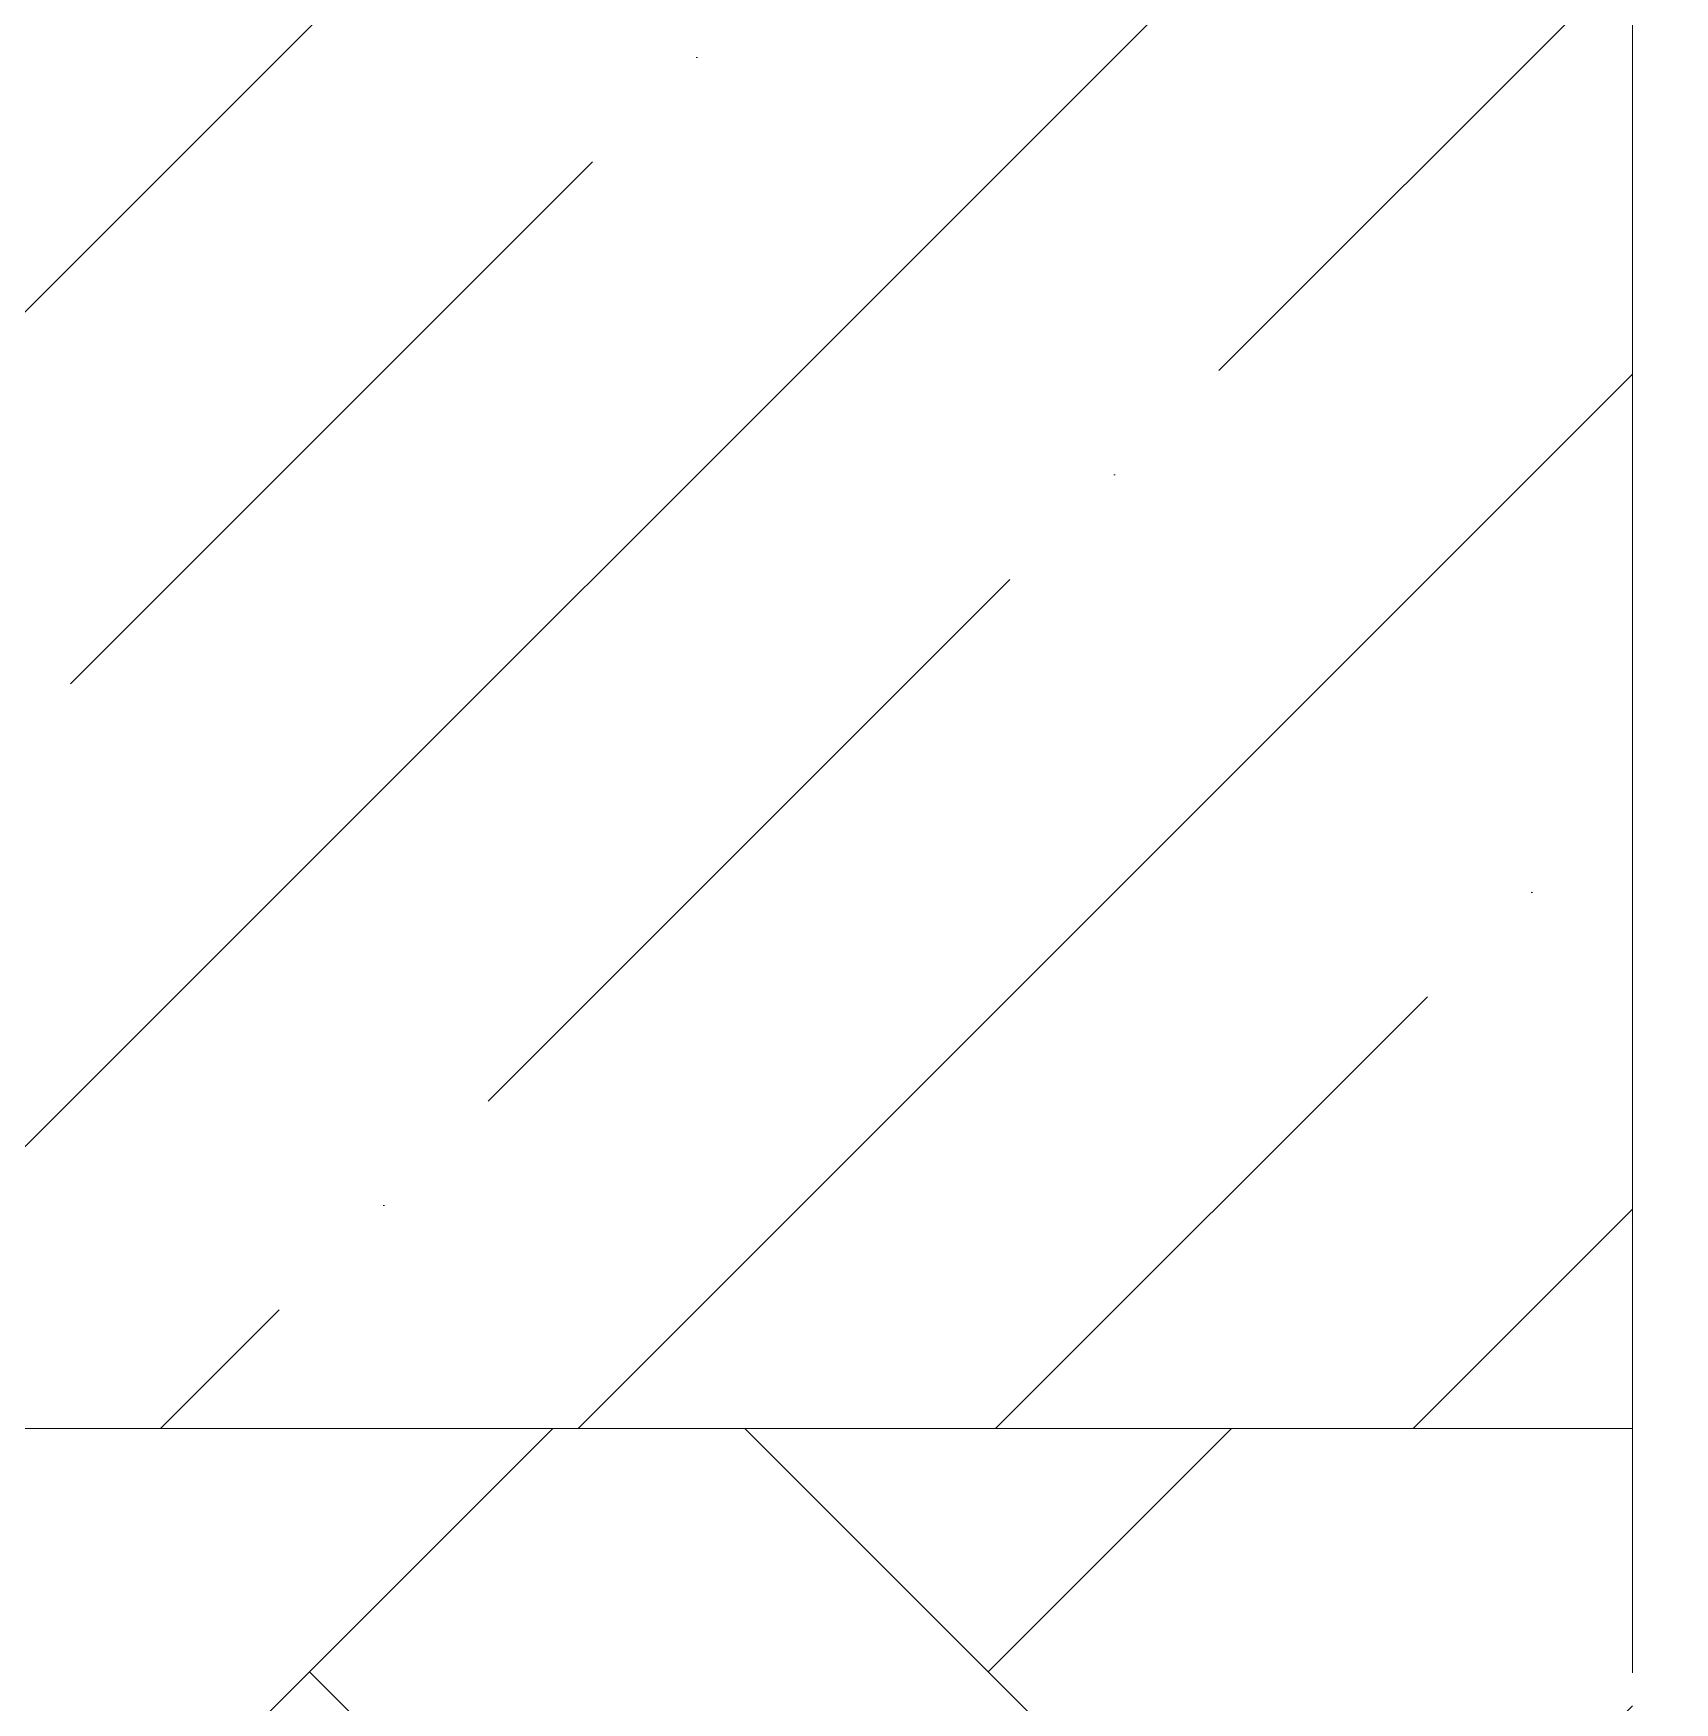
# Model space of a CAD drawing. Header units: millimetres. Extents: x -477324 to 554022, y -132142 to 283081.
# Drawn here: x -464388 to -463693, y 31608 to 32315 of the extents above; entities that cross this region are included whole.
import ezdxf

# ---------------------------------------------------------------- set-up
doc = ezdxf.new("R2010")
doc.units = ezdxf.units.MM
doc.layers.add('АР_Плита', color=220, linetype='Continuous')
doc.layers.add('АР_Тонкие', color=250, linetype='Continuous', lineweight=0)
doc.layers.add('АР_Штриховка', color=252, linetype='Continuous', lineweight=0)

# ---------------------------------------------------------------- blocks, each defined once
blk = doc.blocks.new('*U63')
at = {"color": 8}
blk.add_lwpolyline([(0, -6.6991), (0, 1.5016), (2.25, 2.0016), (-2.25, 2.5016), (0, 3.0016), (0, 12.8133)], dxfattribs=at)

msp = doc.modelspace()

# ---------------------------------------------------------------- hatches: boundary and pattern name
at = {"layer": 'АР_Штриховка', "ltscale": 100, "true_color": 0x000000}
h = msp.add_hatch(dxfattribs=at)
h.set_pattern_fill('ANSI35', color=18, scale=1000, style=0)
h.set_pattern_definition([(45, (-5148866.2, 765220.9), (-176.776695, 176.776695), []), (45, (-5148689.42, 765220.9), (-176.776695, 176.776695), [312.5, -62.5, 0, -62.5])])
h.paths.add_polyline_path([(-463710.62, 32724.28), (-470536.03, 32724.28), (-470536.03, 31724.28), (-463710.62, 31724.28)])
at = {"layer": 'АР_Штриховка', "ltscale": 5, "true_color": 0x000000}
h = msp.add_hatch(dxfattribs=at)
h.set_pattern_fill('AR-HBONE', color=18, scale=2, style=0)
h.set_pattern_definition([(45, (403.32, 25586.35), (0, 287.3682), [609.6, -203.2]), (135, (547, 25730.03), (3e-14, 287.3682), [609.6, -203.2])])
h.paths.add_polyline_path([(-463710.62, 31724.28), (-470536.03, 31724.28), (-470536.03, 31474.28), (-463710.62, 31474.28)])

# ---------------------------------------------------------------- linework, layer by layer
at = {"layer": 'АР_Плита', "color": 18, "lineweight": 5, "ltscale": 100, "true_color": 0x000000}
msp.add_lwpolyline([(-470536.03, 32724.28), (-463710.62, 32724.28), (-463710.62, 31724.28), (-470536.03, 31724.28)], close=True, dxfattribs=at)

# ---------------------------------------------------------------- block references
at = {"layer": 'АР_Тонкие', "xscale": 100, "yscale": 100, "zscale": 100}
msp.add_blockref('*U63', (-463710.62, 32290.67), dxfattribs=at)

doc.saveas('drawing.dxf')
